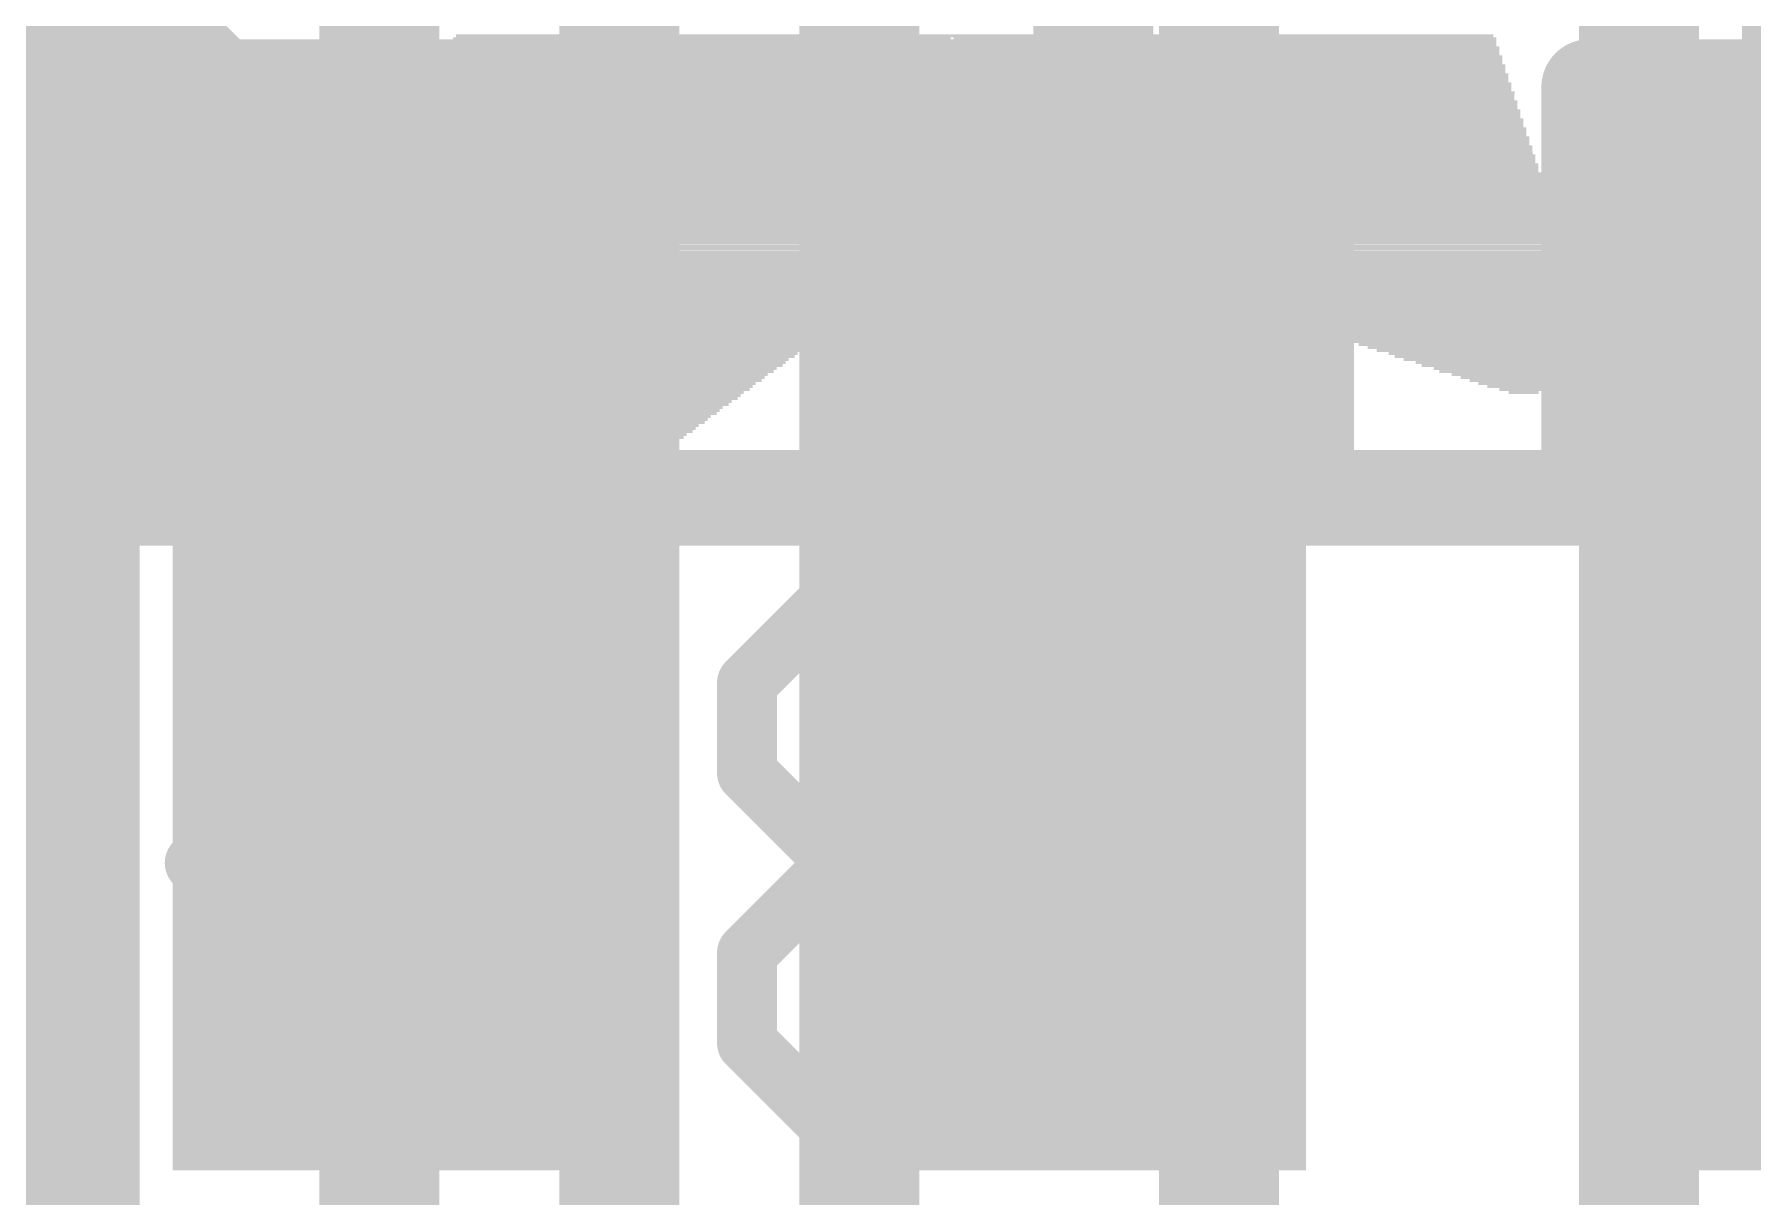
# Model space of a CAD drawing. Extents: x -8.4 to 31.7, y -7.2 to 47.3.
# Drawn here: x 9.937 to 13.576, y 10.47 to 12.932 of the extents above; entities that cross this region are included whole.
import ezdxf

# ---------------------------------------------------------------- set-up
doc = ezdxf.new("R2010")
doc.units = 0
for name, color, linetype in [('1', 12, 'CONTINUOUS'), ('16', 132, 'CONTINUOUS'), ('22', 6, 'CONTINUOUS'), ('51', 253, 'CONTINUOUS')]:
    doc.layers.add(name, color=color, linetype=linetype)

# ---------------------------------------------------------------- blocks, each defined once
blk = doc.blocks.new('RECT')
blk.add_solid([(-0.5, -0.5), (0.5, -0.5), (-0.5, 0.5), (0.5, 0.5)])

msp = doc.modelspace()

# ---------------------------------------------------------------- linework, layer by layer
at = {"layer": '1', "const_width": 0.254}
for points in [[(10.68, 12.434), (8.89, 14.224)], [(13.68, 11.4), (13.68, 13.625)], [(12.18, 11.4), (12.18, 13.335)], [(10.68, 11.4), (10.68, 12.434)]]:
    msp.add_lwpolyline(points, dxfattribs=at)
at = {"layer": '1', "const_width": 0.127}
for points in [[(10.7435, 12.434, 1), (10.6165, 12.434)], [(10.6351, 12.3891, 1), (10.7249, 12.4789)], [(10.6165, 11.4, 1), (10.7435, 11.4)], [(12.1165, 11.4, 1), (12.2435, 11.4)], [(13.6165, 11.4, 1), (13.7435, 11.4)]]:
    msp.add_lwpolyline(points, format="xyb", dxfattribs=at)
at = {"layer": '16', "const_width": 0.254}
for points in [[(12.446, 9.017), (12.446, 17.272)], [(10.033, 7.874), (10.033, 14.351)], [(13.335, 9.398), (13.335, 13.97)], [(10.668, 7.366), (10.668, 13.716)], [(11.176, 6.477), (11.176, 13.462)], [(11.684, 7.874), (11.684, 13.081)]]:
    msp.add_lwpolyline(points, dxfattribs=at)
at = {"layer": '22', "const_width": 0.127}
for points in [[(11.637, 11.7485), (11.4464, 11.5578)], [(12.0184, 11.7485), (11.637, 11.7485)], [(12.209, 11.5578), (12.0184, 11.7485)], [(11.4464, 11.5578), (11.4464, 11.3672)], [(11.4464, 11.3672), (11.637, 11.1765)], [(11.0396, 11.1765), (10.277, 11.1765)], [(11.637, 11.1765), (11.4464, 10.9858)], [(11.637, 11.1765), (11.8277, 11.1765)], [(11.4464, 10.9858), (11.4464, 10.7952)], [(11.4464, 10.7952), (11.637, 10.6045)], [(12.0184, 10.6045), (12.209, 10.7952)], [(11.637, 10.6045), (12.0184, 10.6045)]]:
    msp.add_lwpolyline(points, dxfattribs=at)
at = {"layer": '22', "const_width": 0.0635}
for points in [[(11.637, 11.7802, 1), (11.637, 11.7167)], [(11.6595, 11.726, 1), (11.6146, 11.7709)], [(12.0408, 11.7709, 1), (11.9959, 11.726)], [(12.0184, 11.7167, 1), (12.0184, 11.7802)], [(11.4781, 11.5578, 1), (11.4146, 11.5578)], [(11.4239, 11.5803, 1), (11.4688, 11.5354)], [(12.1866, 11.5354, 1), (12.2315, 11.5803)], [(11.4688, 11.3896, 1), (11.4239, 11.3447)], [(11.4146, 11.3672, 1), (11.4781, 11.3672)], [(10.277, 11.2082, 1), (10.277, 11.1447)], [(11.0396, 11.1447, 1), (11.0396, 11.2082)], [(11.637, 11.2082, 1), (11.637, 11.1447)], [(11.6595, 11.154, 1), (11.6146, 11.1989)], [(11.6146, 11.154, 1), (11.6595, 11.1989)], [(11.8277, 11.1447, 1), (11.8277, 11.2082)], [(11.4781, 10.9858, 1), (11.4146, 10.9858)], [(11.4239, 11.0083, 1), (11.4688, 10.9634)], [(11.4688, 10.8176, 1), (11.4239, 10.7727)], [(12.2315, 10.7727, 1), (12.1866, 10.8176)], [(11.4146, 10.7952, 1), (11.4781, 10.7952)], [(11.637, 10.6363, 1), (11.637, 10.5727)], [(12.0184, 10.5727, 1), (12.0184, 10.6363)], [(11.6146, 10.582, 1), (11.6595, 10.627)], [(11.9959, 10.627, 1), (12.0408, 10.582)]]:
    msp.add_lwpolyline(points, format="xyb", dxfattribs=at)
at = {"layer": '51', "const_width": 0.2032}
for points in [[(11.13, 12.82), (10.23, 12.82)], [(10.23, 12.82), (10.23, 12.02)], [(11.13, 12.02), (11.13, 12.82)], [(12.63, 12.82), (11.73, 12.82)], [(11.73, 12.82), (11.73, 12.02)], [(12.63, 12.02), (12.63, 12.82)], [(14.13, 12.82), (13.23, 12.82)], [(13.23, 12.82), (13.23, 12.02)], [(10.23, 12.02), (10.43, 12.02)], [(10.93, 12.02), (11.13, 12.02)], [(11.73, 12.02), (11.93, 12.02)], [(12.43, 12.02), (12.63, 12.02)], [(13.23, 12.02), (13.43, 12.02)], [(9.43, 11.95), (10.43, 11.95)], [(10.93, 11.95), (11.93, 11.95)], [(12.43, 11.95), (13.43, 11.95)]]:
    msp.add_lwpolyline(points, dxfattribs=at)
at = {"layer": '51'}
for points, const_width in [([(10.23, 12.8708, 1), (10.23, 12.7692)], 0.1016), ([(10.2808, 12.82, 1), (10.1792, 12.82)], 0.1016), ([(11.1808, 12.82, 1), (11.0792, 12.82)], 0.1016), ([(11.13, 12.7692, 1), (11.13, 12.8708)], 0.1016), ([(11.73, 12.8708, 1), (11.73, 12.7692)], 0.1016), ([(11.7808, 12.82, 1), (11.6792, 12.82)], 0.1016), ([(12.6808, 12.82, 1), (12.5792, 12.82)], 0.1016), ([(12.63, 12.7692, 1), (12.63, 12.8708)], 0.1016), ([(13.23, 12.8708, 1), (13.23, 12.7692)], 0.1016), ([(13.2808, 12.82, 1), (13.1792, 12.82)], 0.1016), ([(10.68, 12.27, 0.4142), (10.43, 12.02)], 0.2032), ([(10.93, 12.02, 0.4142), (10.68, 12.27)], 0.2032), ([(10.68, 12.3208, 1), (10.68, 12.2192)], 0.1016), ([(10.68, 12.2192, 1), (10.68, 12.3208)], 0.1016), ([(12.18, 12.27, 0.4142), (11.93, 12.02)], 0.2032), ([(12.43, 12.02, 0.4142), (12.18, 12.27)], 0.2032), ([(12.18, 12.3208, 1), (12.18, 12.2192)], 0.1016), ([(12.18, 12.2192, 1), (12.18, 12.3208)], 0.1016), ([(13.68, 12.27, 0.4142), (13.43, 12.02)], 0.2032), ([(10.23, 12.0708, 1), (10.23, 11.9692)], 0.1016), ([(10.43, 11.9692, 1), (10.43, 12.0708)], 0.1016), ([(10.93, 12.0708, 1), (10.93, 11.9692)], 0.1016), ([(11.13, 11.9692, 1), (11.13, 12.0708)], 0.1016), ([(11.73, 12.0708, 1), (11.73, 11.9692)], 0.1016), ([(11.93, 11.9692, 1), (11.93, 12.0708)], 0.1016), ([(12.43, 12.0708, 1), (12.43, 11.9692)], 0.1016), ([(12.63, 11.9692, 1), (12.63, 12.0708)], 0.1016), ([(13.23, 12.0708, 1), (13.23, 11.9692)], 0.1016), ([(13.43, 11.9692, 1), (13.43, 12.0708)], 0.1016), ([(10.1792, 12.02, 1), (10.2808, 12.02)], 0.1016), ([(10.3792, 12.02, 1), (10.4808, 12.02)], 0.1016), ([(10.43, 11.8992, 1), (10.43, 12.0008)], 0.1016), ([(10.8792, 12.02, 1), (10.9808, 12.02)], 0.1016), ([(10.93, 12.0008, 1), (10.93, 11.8992)], 0.1016), ([(11.0792, 12.02, 1), (11.1808, 12.02)], 0.1016), ([(11.6792, 12.02, 1), (11.7808, 12.02)], 0.1016), ([(11.8792, 12.02, 1), (11.9808, 12.02)], 0.1016), ([(11.93, 11.8992, 1), (11.93, 12.0008)], 0.1016), ([(12.3792, 12.02, 1), (12.4808, 12.02)], 0.1016), ([(12.43, 12.0008, 1), (12.43, 11.8992)], 0.1016), ([(12.5792, 12.02, 1), (12.6808, 12.02)], 0.1016), ([(13.1792, 12.02, 1), (13.2808, 12.02)], 0.1016), ([(13.3792, 12.02, 1), (13.4808, 12.02)], 0.1016), ([(13.43, 11.8992, 1), (13.43, 12.0008)], 0.1016)]:
    msp.add_lwpolyline(points, format="xyb", dxfattribs=dict(at, const_width=const_width))

# ---------------------------------------------------------------- block references
at = {"layer": '1', "xscale": 1.75, "yscale": 0.9, "rotation": 90}
for p in [(10.68, 11.4), (12.18, 11.4), (13.68, 11.4)]:
    msp.add_blockref('RECT', p, dxfattribs=at)
at = {"layer": '22', "rotation": 180}
for p, xscale, yscale in [((11.3506, 12.9223), 1.0541, 0.0063), ((11.3506, 12.9159), 1.0541, 0.0064), ((11.9284, 12.9286), 2.1971, 0.0064), ((12.4587, 12.9223), 1.1494, 0.0063), ((12.4587, 12.9159), 1.1494, 0.0064), ((11.3443, 12.8778), 1.0668, 0.0064), ((11.3475, 12.8969), 1.0605, 0.0063), ((11.3475, 12.8905), 1.0605, 0.0064), ((11.3475, 12.8841), 1.0605, 0.0063), ((11.3506, 12.9096), 1.0541, 0.0063), ((11.3506, 12.9032), 1.0541, 0.0064), ((12.465, 12.9032), 1.1493, 0.0064), ((12.465, 12.8969), 1.1493, 0.0063), ((12.4619, 12.9096), 1.143, 0.0063), ((12.4682, 12.8905), 1.143, 0.0064), ((12.4714, 12.8841), 1.1494, 0.0063), ((12.4714, 12.8778), 1.1494, 0.0064), ((11.3443, 12.846), 1.0795, 0.0063), ((11.3443, 12.8715), 1.0668, 0.0063), ((11.3443, 12.8651), 1.0668, 0.0064), ((11.3475, 12.8588), 1.0731, 0.0063), ((11.3475, 12.8524), 1.0731, 0.0064), ((12.4714, 12.8715), 1.1494, 0.0063), ((12.4778, 12.8651), 1.1493, 0.0064), ((12.4778, 12.8588), 1.1493, 0.0063), ((12.4778, 12.8524), 1.1493, 0.0064), ((12.4841, 12.846), 1.1494, 0.0063), ((11.3411, 12.8143), 1.0858, 0.0064), ((11.3411, 12.8079), 1.0858, 0.0063), ((11.3443, 12.8397), 1.0795, 0.0064), ((11.3443, 12.8334), 1.0795, 0.0063), ((11.3443, 12.827), 1.0795, 0.0064), ((11.3443, 12.8207), 1.0795, 0.0063), ((12.4841, 12.8397), 1.1494, 0.0064), ((12.4841, 12.8334), 1.1494, 0.0063), ((12.4873, 12.827), 1.1557, 0.0064), ((12.4905, 12.8207), 1.1493, 0.0063), ((12.4905, 12.8143), 1.1493, 0.0064), ((12.4937, 12.8079), 1.1557, 0.0063), ((11.3411, 12.8016), 1.0858, 0.0064), ((11.3411, 12.7953), 1.0858, 0.0063), ((11.3411, 12.7889), 1.0858, 0.0064), ((11.3411, 12.7826), 1.0858, 0.0063), ((11.3411, 12.7762), 1.0858, 0.0064), ((11.3411, 12.7698), 1.0858, 0.0063), ((12.4968, 12.8016), 1.1494, 0.0064), ((12.4968, 12.7953), 1.1494, 0.0063), ((12.5, 12.7889), 1.1557, 0.0064), ((12.5031, 12.7826), 1.1493, 0.0063), ((12.5031, 12.7762), 1.1493, 0.0064), ((12.5095, 12.7698), 1.1494, 0.0063), ((11.3347, 12.7635), 1.0859, 0.0064), ((11.3347, 12.7572), 1.0859, 0.0063), ((11.3347, 12.7508), 1.0859, 0.0064), ((11.3347, 12.7445), 1.0859, 0.0063), ((11.3347, 12.7381), 1.0859, 0.0064), ((11.3347, 12.7317), 1.0859, 0.0063), ((12.5095, 12.7635), 1.1494, 0.0064), ((12.5095, 12.7572), 1.1494, 0.0063), ((12.5159, 12.7508), 1.1493, 0.0064), ((12.5159, 12.7445), 1.1493, 0.0063), ((12.519, 12.7381), 1.143, 0.0064), ((12.5222, 12.7317), 1.1494, 0.0063), ((11.3347, 12.7254), 1.0859, 0.0064), ((11.3347, 12.7191), 1.0859, 0.0063), ((11.3347, 12.7127), 1.0859, 0.0064), ((11.3316, 12.7064), 1.0795, 0.0063), ((11.3316, 12.7), 1.0795, 0.0064), ((12.5254, 12.7254), 1.143, 0.0064), ((12.5254, 12.7191), 1.143, 0.0063), ((12.5317, 12.7127), 1.143, 0.0064), ((12.5349, 12.7064), 1.1366, 0.0063), ((12.5349, 12.7), 1.1366, 0.0064), ((11.3284, 12.6936), 1.0858, 0.0063), ((11.3284, 12.6873), 1.0858, 0.0064), ((11.3253, 12.681), 1.0795, 0.0063), ((11.3253, 12.6746), 1.0795, 0.0064), ((11.3253, 12.6683), 1.0795, 0.0063), ((11.3253, 12.6619), 1.0795, 0.0064), ((12.5412, 12.6936), 1.1367, 0.0063), ((12.5412, 12.6873), 1.1367, 0.0064), ((12.5445, 12.681), 1.1303, 0.0063), ((12.5508, 12.6746), 1.1303, 0.0064), ((12.5508, 12.6683), 1.1303, 0.0063), ((12.554, 12.6619), 1.1239, 0.0064), ((11.3189, 12.6365), 1.0668, 0.0064), ((11.3189, 12.6302), 1.0668, 0.0063), ((11.3189, 12.6238), 1.0668, 0.0064), ((11.3253, 12.6555), 1.0795, 0.0063), ((11.3221, 12.6492), 1.0731, 0.0064), ((11.3221, 12.6429), 1.0731, 0.0063), ((12.5603, 12.6555), 1.124, 0.0063), ((12.5635, 12.6492), 1.1176, 0.0064), ((12.5635, 12.6429), 1.1176, 0.0063), ((12.5698, 12.6365), 1.1176, 0.0064), ((12.573, 12.6302), 1.1112, 0.0063), ((12.5762, 12.6238), 1.1049, 0.0064), ((11.3189, 12.6174), 1.0668, 0.0063), ((11.3157, 12.6111), 1.0604, 0.0064), ((11.3157, 12.6048), 1.0604, 0.0063), ((11.3125, 12.5984), 1.0541, 0.0064), ((11.3125, 12.5921), 1.0541, 0.0063), ((12.5826, 12.6174), 1.1049, 0.0063), ((12.5857, 12.6111), 1.0986, 0.0064), ((12.5857, 12.6048), 1.0986, 0.0063), ((12.5952, 12.5921), 1.0922, 0.0063), ((12.5921, 12.5984), 1.0859, 0.0064), ((11.3125, 12.5857), 1.0541, 0.0064), ((11.3062, 12.5667), 1.0414, 0.0063), ((11.3062, 12.5603), 1.0414, 0.0064), ((11.303, 12.554), 1.035, 0.0063), ((11.3094, 12.5793), 1.0477, 0.0063), ((11.3094, 12.573), 1.0477, 0.0064), ((12.5984, 12.5857), 1.0858, 0.0064), ((12.6048, 12.5793), 1.0859, 0.0063), ((12.608, 12.573), 1.0795, 0.0064), ((12.6143, 12.5667), 1.0668, 0.0063), ((12.6174, 12.5603), 1.0605, 0.0064), ((12.6238, 12.554), 1.0604, 0.0063), ((11.303, 12.5476), 1.035, 0.0064), ((11.2999, 12.5412), 1.0287, 0.0063), ((11.2999, 12.5349), 1.0287, 0.0064), ((11.2967, 12.5286), 1.0223, 0.0063), ((11.2935, 12.5222), 1.016, 0.0064), ((11.2935, 12.5159), 1.016, 0.0063), ((12.627, 12.5476), 1.0541, 0.0064), ((12.6334, 12.5412), 1.0541, 0.0063), ((12.6365, 12.5349), 1.0478, 0.0064), ((12.6429, 12.5286), 1.0351, 0.0063), ((12.6461, 12.5222), 1.0287, 0.0064), ((12.6555, 12.5159), 1.0223, 0.0063), ((11.2903, 12.5095), 1.0096, 0.0064), ((11.2903, 12.5031), 1.0096, 0.0063), ((11.2808, 12.4778), 0.9906, 0.0063), ((11.2872, 12.4968), 1.0033, 0.0064), ((11.284, 12.4905), 0.9969, 0.0063), ((11.284, 12.4841), 0.9969, 0.0064), ((12.6587, 12.5095), 1.016, 0.0064), ((12.6651, 12.5031), 1.016, 0.0063), ((12.6715, 12.4968), 1.0033, 0.0064), ((12.6746, 12.4905), 0.997, 0.0063), ((12.681, 12.4841), 0.9843, 0.0064), ((12.6873, 12.4778), 0.9842, 0.0063), ((11.2776, 12.4714), 0.9842, 0.0064), ((11.2776, 12.465), 0.9842, 0.0063), ((11.2744, 12.4587), 0.9779, 0.0064), ((11.2681, 12.446), 0.9652, 0.0064), ((11.2713, 12.4524), 0.9715, 0.0063), ((12.6936, 12.4714), 0.9715, 0.0064), ((12.7, 12.465), 0.9588, 0.0063), ((12.7096, 12.4587), 0.9525, 0.0064), ((12.7159, 12.4524), 0.9398, 0.0063), ((12.7223, 12.446), 0.9271, 0.0064), ((11.2681, 12.4397), 0.9652, 0.0063), ((11.2649, 12.4333), 0.9588, 0.0064), ((11.2618, 12.4269), 0.9525, 0.0063), ((11.2586, 12.4206), 0.9461, 0.0064), ((11.2554, 12.4143), 0.9398, 0.0063), ((11.2554, 12.4079), 0.9398, 0.0064), ((12.7317, 12.4397), 0.9207, 0.0063), ((12.7381, 12.4333), 0.908, 0.0064), ((12.7445, 12.4269), 0.8953, 0.0063), ((12.754, 12.4206), 0.889, 0.0064), ((12.7635, 12.4143), 0.87, 0.0063), ((12.7698, 12.4079), 0.8573, 0.0064), ((11.2522, 12.4016), 0.9334, 0.0063), ((11.2427, 12.3825), 0.9144, 0.0064), ((11.2395, 12.3762), 0.908, 0.0063), ((11.2363, 12.3698), 0.9017, 0.0064), ((11.2491, 12.3952), 0.9271, 0.0064), ((11.2459, 12.3889), 0.9207, 0.0063), ((12.7826, 12.4016), 0.8445, 0.0063), ((12.7921, 12.3952), 0.8255, 0.0064), ((12.8016, 12.3889), 0.8064, 0.0063), ((12.8143, 12.3825), 0.7938, 0.0064), ((12.8239, 12.3762), 0.7747, 0.0063), ((12.8334, 12.3698), 0.7557, 0.0064), ((11.23, 12.3571), 0.889, 0.0064), ((11.2268, 12.3508), 0.8826, 0.0063), ((11.2237, 12.3444), 0.8763, 0.0064), ((11.2205, 12.3381), 0.8699, 0.0063), ((11.2173, 12.3317), 0.8636, 0.0064), ((11.2332, 12.3635), 0.8953, 0.0063), ((12.846, 12.3635), 0.7429, 0.0063), ((12.8556, 12.3571), 0.7239, 0.0064), ((12.8651, 12.3508), 0.7048, 0.0063), ((12.8746, 12.3444), 0.6858, 0.0064), ((12.8841, 12.3381), 0.6667, 0.0063), ((12.8969, 12.3317), 0.6541, 0.0064), ((11.1982, 12.3), 0.8255, 0.0063), ((11.2141, 12.3254), 0.8572, 0.0063), ((11.2014, 12.3063), 0.8318, 0.0064), ((11.211, 12.319), 0.8509, 0.0064), ((11.2078, 12.3127), 0.8445, 0.0063), ((12.9064, 12.3254), 0.635, 0.0063), ((12.9159, 12.319), 0.616, 0.0064), ((12.9255, 12.3127), 0.5969, 0.0063), ((12.935, 12.3063), 0.5779, 0.0064), ((12.9445, 12.3), 0.5588, 0.0063), ((11.1919, 12.2873), 0.8128, 0.0063), ((11.1824, 12.2746), 0.7937, 0.0063), ((11.1792, 12.2682), 0.7874, 0.0064), ((11.1951, 12.2936), 0.8191, 0.0064), ((11.1856, 12.2809), 0.8001, 0.0064), ((11.1729, 12.2619), 0.7747, 0.0063), ((12.9572, 12.2936), 0.5334, 0.0064), ((12.9636, 12.2873), 0.5207, 0.0063), ((12.9763, 12.2809), 0.4953, 0.0064), ((12.9826, 12.2746), 0.4826, 0.0063), ((12.9921, 12.2682), 0.4636, 0.0064), ((12.9985, 12.2619), 0.4381, 0.0063), ((11.1601, 12.2428), 0.7493, 0.0064), ((11.1665, 12.2492), 0.762, 0.0063), ((11.1538, 12.2301), 0.7366, 0.0064), ((11.1697, 12.2555), 0.7683, 0.0064), ((11.157, 12.2365), 0.7429, 0.0063), ((11.1475, 12.2238), 0.7239, 0.0063), ((13.0112, 12.2555), 0.4127, 0.0064), ((13.0144, 12.2492), 0.3937, 0.0063), ((13.0239, 12.2428), 0.3747, 0.0064), ((13.0334, 12.2365), 0.3429, 0.0063), ((13.0397, 12.2301), 0.3302, 0.0064), ((13.0493, 12.2238), 0.2985, 0.0063), ((11.122, 12.1857), 0.6731, 0.0063), ((11.1443, 12.2174), 0.7175, 0.0064), ((11.1379, 12.2111), 0.7048, 0.0063), ((11.1252, 12.192), 0.6794, 0.0064), ((11.1348, 12.2047), 0.6985, 0.0064), ((11.1316, 12.1984), 0.6921, 0.0063), ((13.0524, 12.2174), 0.2794, 0.0064), ((13.062, 12.2111), 0.2477, 0.0063), ((13.0683, 12.2047), 0.2222, 0.0064), ((13.0747, 12.1984), 0.1969, 0.0063), ((13.0778, 12.192), 0.1651, 0.0064), ((13.0842, 12.1857), 0.1397, 0.0063), ((11.1125, 12.173), 0.654, 0.0063), ((11.1062, 12.1603), 0.6413, 0.0063), ((11.0998, 12.1539), 0.6286, 0.0064), ((11.1189, 12.1793), 0.6667, 0.0064), ((11.1094, 12.1666), 0.6477, 0.0064), ((13.0905, 12.1793), 0.1016, 0.0064), ((13.0906, 12.173), 0.0635, 0.0063), ((11.0839, 12.1285), 0.5969, 0.0064), ((11.0903, 12.1412), 0.6096, 0.0064), ((11.0871, 12.1349), 0.6032, 0.0063), ((11.0776, 12.1222), 0.5842, 0.0063), ((11.0744, 12.1158), 0.5778, 0.0064), ((11.0967, 12.1476), 0.6223, 0.0063), ((11.0649, 12.1031), 0.5588, 0.0064), ((11.0617, 12.0968), 0.5524, 0.0063), ((11.0522, 12.0841), 0.5334, 0.0063), ((11.049, 12.0777), 0.527, 0.0064), ((11.0713, 12.1095), 0.5715, 0.0063), ((11.0586, 12.0904), 0.5461, 0.0064), ((11.0395, 12.065), 0.508, 0.0064), ((11.0363, 12.0587), 0.5016, 0.0063), ((11.03, 12.0523), 0.4889, 0.0064), ((11.0268, 12.046), 0.4826, 0.0063), ((11.0427, 12.0714), 0.5143, 0.0063), ((11.0236, 12.0396), 0.4762, 0.0064), ((11.0141, 12.0269), 0.4572, 0.0064), ((11.0109, 12.0206), 0.4508, 0.0063), ((11.0014, 12.0079), 0.4318, 0.0063), ((11.0173, 12.0333), 0.4635, 0.0063), ((11.0046, 12.0142), 0.4381, 0.0064), ((10.9919, 11.9952), 0.4127, 0.0063), ((10.9887, 11.9888), 0.4064, 0.0064), ((10.976, 11.9698), 0.381, 0.0063), ((10.9951, 12.0015), 0.4191, 0.0064), ((10.9824, 11.9825), 0.3937, 0.0063), ((10.9792, 11.9761), 0.3873, 0.0064), ((10.9696, 11.9634), 0.3683, 0.0064), ((10.9601, 11.9507), 0.3492, 0.0064), ((10.9665, 11.9571), 0.3619, 0.0063), ((10.9601, 11.9444), 0.3366, 0.0063), ((10.9569, 11.938), 0.3302, 0.0064), ((10.9505, 11.9317), 0.3175, 0.0063), ((10.9474, 11.9253), 0.3112, 0.0064), ((10.9474, 11.919), 0.2984, 0.0063), ((10.9379, 11.9063), 0.2794, 0.0063), ((10.9411, 11.9126), 0.2857, 0.0064), ((10.9379, 11.8999), 0.2667, 0.0064), ((10.9315, 11.8936), 0.254, 0.0063), ((10.9315, 11.8872), 0.2413, 0.0064), ((10.9252, 11.8809), 0.2286, 0.0063), ((10.9252, 11.8745), 0.2159, 0.0064), ((10.922, 11.8681), 0.1968, 0.0063), ((10.9252, 11.8618), 0.1778, 0.0064), ((10.922, 11.8555), 0.1588, 0.0063), ((10.9252, 11.8491), 0.1397, 0.0064), ((10.922, 11.8428), 0.1206, 0.0063), ((10.922, 11.8364), 0.0826, 0.0064), ((10.9252, 11.83), 0.0508, 0.0063)]:
    msp.add_blockref('RECT', p, dxfattribs=dict(at, xscale=xscale, yscale=yscale))
at = {"layer": '51', "rotation": 270}
for p, xscale, yscale in [((10.38, 12.445), 0.75, 0.2), ((11.88, 12.445), 0.75, 0.2), ((13.38, 12.445), 0.75, 0.2), ((10.68, 12.495), 0.55, 0.5), ((10.98, 12.42), 0.7, 0.2), ((12.18, 12.495), 0.55, 0.5), ((12.48, 12.42), 0.7, 0.2), ((13.68, 12.495), 0.55, 0.5)]:
    msp.add_blockref('RECT', p, dxfattribs=dict(at, xscale=xscale, yscale=yscale))

doc.saveas('drawing.dxf')
